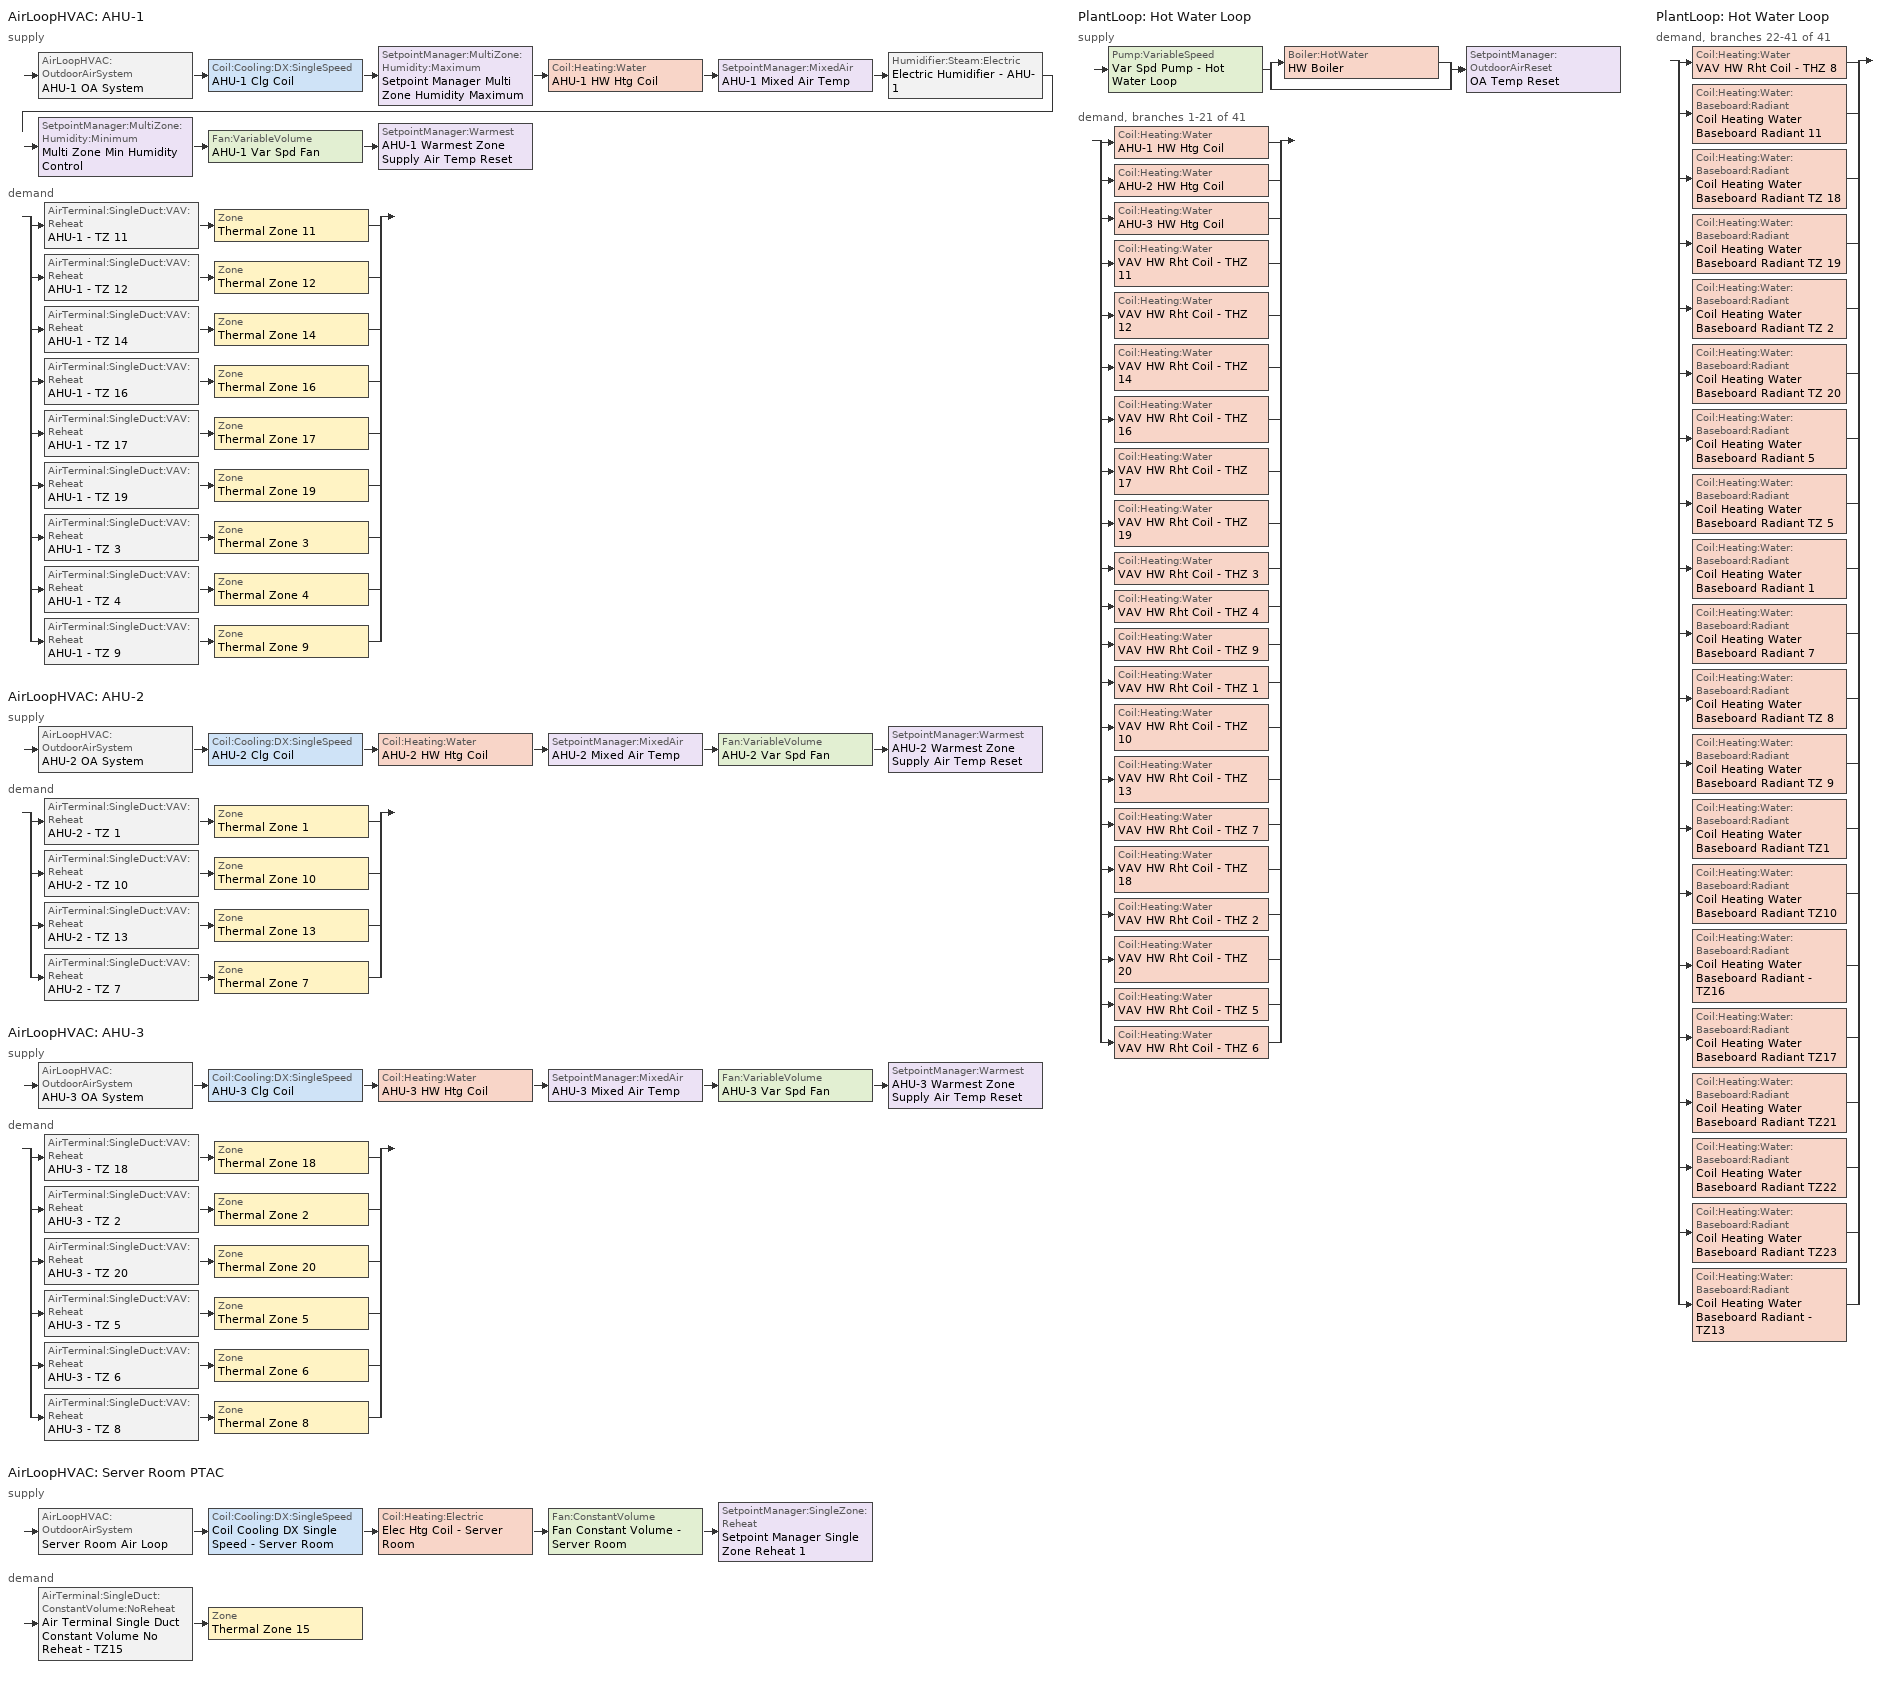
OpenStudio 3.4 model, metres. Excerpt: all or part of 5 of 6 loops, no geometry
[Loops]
AirLoopHVAC 'AHU-1'
 supply: AirLoopHVAC:OutdoorAirSystem 'AHU-1 OA System' > Coil:Cooling:DX:SingleSpeed 'AHU-1 Clg Coil' > SetpointManager:MultiZone:Humidity:Maximum 'Setpoint Manager Multi Zone Humidity Maximum' > Coil:Heating:Water 'AHU-1 HW Htg Coil' > SetpointManager:MixedAir 'AHU-1 Mixed Air Temp' > Humidifier:Steam:Electric 'Electric Humidifier - AHU-1' > SetpointManager:MultiZone:Humidity:Minimum 'Multi Zone Min Humidity Control' > Fan:VariableVolume 'AHU-1 Var Spd Fan' > SetpointManager:Warmest 'AHU-1 Warmest Zone Supply Air Temp Reset'
 demand: split
  | AirTerminal:SingleDuct:VAV:Reheat 'AHU-1 - TZ 11' > Zone 'Thermal Zone 11'
  | AirTerminal:SingleDuct:VAV:Reheat 'AHU-1 - TZ 12' > Zone 'Thermal Zone 12'
  | AirTerminal:SingleDuct:VAV:Reheat 'AHU-1 - TZ 14' > Zone 'Thermal Zone 14'
  | AirTerminal:SingleDuct:VAV:Reheat 'AHU-1 - TZ 16' > Zone 'Thermal Zone 16'
  | AirTerminal:SingleDuct:VAV:Reheat 'AHU-1 - TZ 17' > Zone 'Thermal Zone 17'
  | AirTerminal:SingleDuct:VAV:Reheat 'AHU-1 - TZ 19' > Zone 'Thermal Zone 19'
  | AirTerminal:SingleDuct:VAV:Reheat 'AHU-1 - TZ 3' > Zone 'Thermal Zone 3'
  | AirTerminal:SingleDuct:VAV:Reheat 'AHU-1 - TZ 4' > Zone 'Thermal Zone 4'
  | AirTerminal:SingleDuct:VAV:Reheat 'AHU-1 - TZ 9' > Zone 'Thermal Zone 9'
AirLoopHVAC 'AHU-2'
 supply: AirLoopHVAC:OutdoorAirSystem 'AHU-2 OA System' > Coil:Cooling:DX:SingleSpeed 'AHU-2 Clg Coil' > Coil:Heating:Water 'AHU-2 HW Htg Coil' > SetpointManager:MixedAir 'AHU-2 Mixed Air Temp' > Fan:VariableVolume 'AHU-2 Var Spd Fan' > SetpointManager:Warmest 'AHU-2 Warmest Zone Supply Air Temp Reset'
 demand: split
  | AirTerminal:SingleDuct:VAV:Reheat 'AHU-2 - TZ 1' > Zone 'Thermal Zone 1'
  | AirTerminal:SingleDuct:VAV:Reheat 'AHU-2 - TZ 10' > Zone 'Thermal Zone 10'
  | AirTerminal:SingleDuct:VAV:Reheat 'AHU-2 - TZ 13' > Zone 'Thermal Zone 13'
  | AirTerminal:SingleDuct:VAV:Reheat 'AHU-2 - TZ 7' > Zone 'Thermal Zone 7'
AirLoopHVAC 'AHU-3'
 supply: AirLoopHVAC:OutdoorAirSystem 'AHU-3 OA System' > Coil:Cooling:DX:SingleSpeed 'AHU-3 Clg Coil' > Coil:Heating:Water 'AHU-3 HW Htg Coil' > SetpointManager:MixedAir 'AHU-3 Mixed Air Temp' > Fan:VariableVolume 'AHU-3 Var Spd Fan' > SetpointManager:Warmest 'AHU-3 Warmest Zone Supply Air Temp Reset'
 demand: split
  | AirTerminal:SingleDuct:VAV:Reheat 'AHU-3 - TZ 18' > Zone 'Thermal Zone 18'
  | AirTerminal:SingleDuct:VAV:Reheat 'AHU-3 - TZ 2' > Zone 'Thermal Zone 2'
  | AirTerminal:SingleDuct:VAV:Reheat 'AHU-3 - TZ 20' > Zone 'Thermal Zone 20'
  | AirTerminal:SingleDuct:VAV:Reheat 'AHU-3 - TZ 5' > Zone 'Thermal Zone 5'
  | AirTerminal:SingleDuct:VAV:Reheat 'AHU-3 - TZ 6' > Zone 'Thermal Zone 6'
  | AirTerminal:SingleDuct:VAV:Reheat 'AHU-3 - TZ 8' > Zone 'Thermal Zone 8'
AirLoopHVAC 'Server Room PTAC'
 supply: AirLoopHVAC:OutdoorAirSystem 'Server Room Air Loop' > Coil:Cooling:DX:SingleSpeed 'Coil Cooling DX Single Speed - Server Room' > Coil:Heating:Electric 'Elec Htg Coil - Server Room' > Fan:ConstantVolume 'Fan Constant Volume - Server Room' > SetpointManager:SingleZone:Reheat 'Setpoint Manager Single Zone Reheat 1'
 demand: AirTerminal:SingleDuct:ConstantVolume:NoReheat 'Air Terminal Single Duct Constant Volume No Reheat - TZ15' > Zone 'Thermal Zone 15'
PlantLoop 'Hot Water Loop'
 supply: Pump:VariableSpeed 'Var Spd Pump - Hot Water Loop' > split
  | Boiler:HotWater 'HW Boiler'
  | bypass
  join > SetpointManager:OutdoorAirReset 'OA Temp Reset'
 demand, branches 1-21 of 41: split
  | Coil:Heating:Water 'AHU-1 HW Htg Coil'
  | Coil:Heating:Water 'AHU-2 HW Htg Coil'
  | Coil:Heating:Water 'AHU-3 HW Htg Coil'
  | Coil:Heating:Water 'VAV HW Rht Coil - THZ 11'
  | Coil:Heating:Water 'VAV HW Rht Coil - THZ  12'
  | Coil:Heating:Water 'VAV HW Rht Coil - THZ  14'
  | Coil:Heating:Water 'VAV HW Rht Coil - THZ  16'
  | Coil:Heating:Water 'VAV HW Rht Coil - THZ 17'
  | Coil:Heating:Water 'VAV HW Rht Coil - THZ 19'
  | Coil:Heating:Water 'VAV HW Rht Coil - THZ 3'
  | Coil:Heating:Water 'VAV HW Rht Coil - THZ 4'
  | Coil:Heating:Water 'VAV HW Rht Coil - THZ 9'
  | Coil:Heating:Water 'VAV HW Rht Coil - THZ 1'
  | Coil:Heating:Water 'VAV HW Rht Coil - THZ  10'
  | Coil:Heating:Water 'VAV HW Rht Coil - THZ 13'
  | Coil:Heating:Water 'VAV HW Rht Coil - THZ 7'
  | Coil:Heating:Water 'VAV HW Rht Coil - THZ 18'
  | Coil:Heating:Water 'VAV HW Rht Coil - THZ 2'
  | Coil:Heating:Water 'VAV HW Rht Coil - THZ 20'
  | Coil:Heating:Water 'VAV HW Rht Coil - THZ 5'
  | Coil:Heating:Water 'VAV HW Rht Coil - THZ 6'
PlantLoop 'Hot Water Loop'
 demand, branches 22-41 of 41: split
  | Coil:Heating:Water 'VAV HW Rht Coil - THZ 8'
  | Coil:Heating:Water:Baseboard:Radiant 'Coil Heating Water Baseboard Radiant 11'
  | Coil:Heating:Water:Baseboard:Radiant 'Coil Heating Water Baseboard Radiant TZ 18'
  | Coil:Heating:Water:Baseboard:Radiant 'Coil Heating Water Baseboard Radiant TZ 19'
  | Coil:Heating:Water:Baseboard:Radiant 'Coil Heating Water Baseboard Radiant TZ 2'
  | Coil:Heating:Water:Baseboard:Radiant 'Coil Heating Water Baseboard Radiant TZ 20'
  | Coil:Heating:Water:Baseboard:Radiant 'Coil Heating Water Baseboard Radiant 5'
  | Coil:Heating:Water:Baseboard:Radiant 'Coil Heating Water Baseboard Radiant TZ 5'
  | Coil:Heating:Water:Baseboard:Radiant 'Coil Heating Water Baseboard Radiant 1'
  | Coil:Heating:Water:Baseboard:Radiant 'Coil Heating Water Baseboard Radiant 7'
  | Coil:Heating:Water:Baseboard:Radiant 'Coil Heating Water Baseboard Radiant TZ 8'
  | Coil:Heating:Water:Baseboard:Radiant 'Coil Heating Water Baseboard Radiant TZ 9'
  | Coil:Heating:Water:Baseboard:Radiant 'Coil Heating Water Baseboard Radiant TZ1'
  | Coil:Heating:Water:Baseboard:Radiant 'Coil Heating Water Baseboard Radiant TZ10'
  | Coil:Heating:Water:Baseboard:Radiant 'Coil Heating Water Baseboard Radiant - TZ16'
  | Coil:Heating:Water:Baseboard:Radiant 'Coil Heating Water Baseboard Radiant TZ17'
  | Coil:Heating:Water:Baseboard:Radiant 'Coil Heating Water Baseboard Radiant TZ21'
  | Coil:Heating:Water:Baseboard:Radiant 'Coil Heating Water Baseboard Radiant TZ22'
  | Coil:Heating:Water:Baseboard:Radiant 'Coil Heating Water Baseboard Radiant TZ23'
  | Coil:Heating:Water:Baseboard:Radiant 'Coil Heating Water Baseboard Radiant - TZ13'
[SizingPeriod:DesignDay] Daily Dry-Bulb Temperature Range {deltaC}=6.5; Barometric Pressure {Pa}=100726; Wind Direction {deg}=250; Rain Indicator=No; Snow Indicator=No; Day of Month=21; Month=7; Day Type=SummerDesignDay; Daylight Saving Time Indicator=No; Dry-Bulb Temperature Range Modifier Type=DefaultMultipliers; Solar Model Indicator=ASHRAETau; ASHRAE Clear Sky Optical Depth for Beam Irradiance=0.353; ASHRAE Clear Sky Optical Depth for Diffuse Irradiance=2.455
Name | Maximum Dry-Bulb Temperature {C} | Wind Speed {m/s} | Humidity Condition Type | Wetbulb or DewPoint at Maximum Dry-Bulb {C}
6 - Cape Dorset Climate Ann Clg 2% Condns DP=>MDB | 10 | 4.3 | Dewpoint | 6.7
4 - Cape Dorset Climate July 2% Condns DB=>MCWB | 16.6 | 4.5 | Wetbulb | 11
[Sizing:Zone] Zone Cooling Design Supply Air Temperature {C}=14; Zone Heating Design Supply Air Temperature {C}=40; Zone Cooling Design Supply Air Humidity Ratio {kg-H2O/kg-air}=0.0085; Zone Heating Design Supply Air Humidity Ratio {kg-H2O/kg-air}=0.008; Cooling Design Air Flow Method=DesignDay; Heating Design Air Flow Method=DesignDay; Dedicated Outdoor Air Low Setpoint Temperature for Design {C}=autosize; Dedicated Outdoor Air High Setpoint Temperature for Design {C}=autosize
Name | Zone Cooling Design Supply Air Temperature Input Method | Zone Cooling Design Supply Air Temperature Difference {deltaC} | Zone Heating Design Supply Air Temperature Input Method | Zone Heating Design Supply Air Temperature Difference {deltaC} | Account for Dedicated Outdoor Air System | Dedicated Outdoor Air System Control Strategy | Zone Heating Sizing Factor | Zone Cooling Sizing Factor
Thermal Zone 1; Thermal Zone 2; Thermal Zone 5; Thermal Zone 6; Thermal Zone 7; Thermal Zone 8; Thermal Zone 10; Thermal Zone 13; Thermal Zone 20 | TemperatureDifference | 11 | TemperatureDifference | 21 | Yes | ColdSupplyAir
Thermal Zone 3; Thermal Zone 4; Thermal Zone 9; Thermal Zone 11; Thermal Zone 12; Thermal Zone 14; Thermal Zone 16; Thermal Zone 17; Thermal Zone 19 | TemperatureDifference | 11 | TemperatureDifference | 21 | Yes | ColdSupplyAir | 2.2 | 0
Thermal Zone 15 | TemperatureDifference | 11 | TemperatureDifference | 21 | Yes | ColdSupplyAir |  | 0
Thermal Zone 18 | TemperatureDifference | 11 | SupplyAirTemperature | 21 | Yes | ColdSupplyAir
Thermal Zone 21; Thermal Zone 22; Thermal Zone 23 | SupplyAirTemperature | 11.11 | SupplyAirTemperature | 11.11 | No | NeutralSupplyAir
[Zone equipment]
Thermal Zone 1: AHU-2 - TZ 1, Zone HVAC Baseboard Rad Conv Water - TZ 1
Thermal Zone 2: AHU-3 - TZ 2, Zone HVAC Baseboard Rad Conv Water TZ 2
Thermal Zone 3: AHU-1 - TZ 3, Zone HVAC Baseboard Rad Conv Water TZ 3
Thermal Zone 4: AHU-1 - TZ 4
Thermal Zone 5: AHU-3 - TZ 5, Zone HVAC Baseboard Rad Conv Water TZ 5
Thermal Zone 6: AHU-3 - TZ 6, Zone HVAC Baseboard Rad Conv Water TZ 6
Thermal Zone 7: AHU-2 - TZ 7, Zone HVAC Baseboard Rad Conv Water TZ 7
Thermal Zone 8: AHU-3 - TZ 8, Zone HVAC Baseboard Rad Conv Water TZ 8
Thermal Zone 9: AHU-1 - TZ 9, Zone HVAC Baseboard Rad Conv Water TZ 9
Thermal Zone 10: AHU-2 - TZ 10, Zone HVAC Baseboard Rad Conv Water TZ10
Thermal Zone 11: AHU-1 - TZ 11, Zone HVAC Baseboard Rad Conv TZ 11
Thermal Zone 12: AHU-1 - TZ 12
Thermal Zone 13: AHU-2 - TZ 13, Zone HVAC Baseboard Rad Conv Water - TZ13
Thermal Zone 14: AHU-1 - TZ 14
Thermal Zone 15: Air Terminal Single Duct Constant Volume No Reheat - TZ15
Thermal Zone 16: AHU-1 - TZ 16, Zone HVAC Baseboard Rad Conv Water - TZ16
Thermal Zone 17: AHU-1 - TZ 17, Zone HVAC Baseboard Rad Conv Water TZ17
Thermal Zone 18: AHU-3 - TZ 18, Zone HVAC Baseboard Rad Conv Water TZ 18
Thermal Zone 19: AHU-1 - TZ 19, Zone HVAC Baseboard Rad Conv Water TZ 19
Thermal Zone 20: AHU-3 - TZ 20, Zone HVAC Baseboard Rad Conv Water TZ 20
Thermal Zone 21: Zone HVAC Baseboard Rad Conv Water TZ21
Thermal Zone 22: Zone HVAC Baseboard Rad Conv Water TZ22
Thermal Zone 23: Zone HVAC Baseboard Rad Conv Water TZ23
[AirLoopHVAC] Design Supply Air Flow Rate {m3/s}=autosize; Design Return Air Flow Fraction of Supply Air Flow=1
Name | Availability Schedule
AHU-1 | 4 - NECB H SWH
AHU-2; Server Room PTAC | 5 - NECB H Fans
AHU-3 | 6 - NECB A-B-C Blended
[Sizing:System] Type of Load to Size On=Total; Preheat Design Temperature {C}=7; Preheat Design Humidity Ratio {kg-H2O/kg-Air}=0.008; Precool Design Temperature {C}=12.8; Precool Design Humidity Ratio {kg-H2O/kg-Air}=0.008; Central Cooling Design Supply Air Temperature {C}=12.8; Central Cooling Design Supply Air Humidity Ratio {kg-H2O/kg-Air}=0.0085; Zone Maximum Outdoor Air Fraction=1; Cooling Supply Air Flow Rate Per Floor Area {m3/s-m2}=0.00996765; Cooling Fraction of Autosized Cooling Supply Air Flow Rate=1; Cooling Supply Air Flow Rate Per Unit Cooling Capacity {m3/s-W}=3.94755e-05; Heating Supply Air Flow Rate Per Floor Area {m3/s-m2}=0.00996765; Heating Fraction of Autosized Heating Supply Air Flow Rate=1; Heating Fraction of Autosized Cooling Supply Air Flow Rate=1; Heating Supply Air Flow Rate Per Unit Heating Capacity {m3/s-W}=3.15882e-05; Cooling Design Capacity Method=CoolingDesignCapacity; Cooling Design Capacity Per Floor Area {W/m2}=234.7; Fraction of Autosized Cooling Design Capacity=1; Heating Design Capacity Method=HeatingDesignCapacity; Heating Design Capacity {W}=autosize; Heating Design Capacity Per Floor Area {W/m2}=157; Fraction of Autosized Heating Design Capacity=1; Occupant Diversity=autosize
Name | Central Heating Maximum System Air Flow Ratio | Central Heating Design Supply Air Temperature {C} | 100% Outdoor Air in Cooling | 100% Outdoor Air in Heating | Cooling Design Capacity {W} | Central Cooling Capacity Control Method | Design Outdoor Air Flow Rate {m3/s} | Sizing Option | Central Heating Design Supply Air Humidity Ratio {kg-H2O/kg-Air} | Cooling Design Air Flow Method | Cooling Design Air Flow Rate {m3/s} | Heating Design Air Flow Method | Heating Design Air Flow Rate {m3/s} | System Outdoor Air Method
AHU-1; AHU-2; AHU-3 | Autosize | 16.7 | No | No | autosize | Bypass
Server Room PTAC | 1 | 40 | Yes | Yes | 5000 | OnOff | Autosize | NonCoincident | 0.008 | DesignDay | 0 | DesignDay | 0 | ZoneSum
[AirTerminal:SingleDuct:VAV:Reheat] Availability Schedule=Always On Discrete hvac_library; Maximum Air Flow Rate {m3/s}=Autosize; Zone Minimum Air Flow Input Method=Constant; Constant Minimum Air Flow Fraction=1; Fixed Minimum Air Flow Rate {m3/s}=Autosize; Maximum Hot Water or Steam Flow Rate {m3/s}=Autosize; Minimum Hot Water or Steam Flow Rate {m3/s}=0; Convergence Tolerance=0.001; Damper Heating Action=Reverse; Maximum Flow per Zone Floor Area During Reheat {m3/s-m2}=AutoSize; Maximum Flow Fraction During Reheat=AutoSize; Maximum Reheat Air Temperature {C}=35; Control For Outdoor Air=No
Name | Reheat Coil
AHU-1 - TZ 11 | VAV HW Rht Coil - THZ 11
AHU-2 - TZ 1 | VAV HW Rht Coil - THZ 1
AHU-1 - TZ 12 | VAV HW Rht Coil - THZ  12
AHU-1 - TZ 14 | VAV HW Rht Coil - THZ  14
AHU-1 - TZ 16 | VAV HW Rht Coil - THZ  16
AHU-1 - TZ 17 | VAV HW Rht Coil - THZ 17
AHU-1 - TZ 19 | VAV HW Rht Coil - THZ 19
AHU-1 - TZ 3 | VAV HW Rht Coil - THZ 3
AHU-1 - TZ 4 | VAV HW Rht Coil - THZ 4
AHU-1 - TZ 9 | VAV HW Rht Coil - THZ 9
AHU-2 - TZ 10 | VAV HW Rht Coil - THZ  10
AHU-2 - TZ 13 | VAV HW Rht Coil - THZ 13
AHU-2 - TZ 7 | VAV HW Rht Coil - THZ 7
AHU-3 - TZ 18 | VAV HW Rht Coil - THZ 18
AHU-3 - TZ 2 | VAV HW Rht Coil - THZ 2
AHU-3 - TZ 20 | VAV HW Rht Coil - THZ 20
AHU-3 - TZ 5 | VAV HW Rht Coil - THZ 5
AHU-3 - TZ 6 | VAV HW Rht Coil - THZ 6
AHU-3 - TZ 8 | VAV HW Rht Coil - THZ 8
[Coil:Heating:Water] Availability Schedule=Always On; Performance Input Method=NominalCapacity
VAV HW Rht Coil - THZ 11; AHU-1 HW Htg Coil; AHU-2 HW Htg Coil; VAV HW Rht Coil - THZ 1; VAV HW Rht Coil - THZ  12; VAV HW Rht Coil - THZ  14; VAV HW Rht Coil - THZ  16; VAV HW Rht Coil - THZ 17; VAV HW Rht Coil - THZ 19; VAV HW Rht Coil - THZ 3; VAV HW Rht Coil - THZ 4; VAV HW Rht Coil - THZ 9; VAV HW Rht Coil - THZ  10; VAV HW Rht Coil - THZ 13; VAV HW Rht Coil - THZ 7; AHU-3 HW Htg Coil; VAV HW Rht Coil - THZ 18; VAV HW Rht Coil - THZ 2; VAV HW Rht Coil - THZ 20; VAV HW Rht Coil - THZ 5; VAV HW Rht Coil - THZ 6; VAV HW Rht Coil - THZ 8
[AirLoopHVAC:OutdoorAirSystem]
Name | Controller
AHU-1 OA System | AHU-1 Outdoor Air Controller
AHU-2 OA System | AHU-2 Outdoor Air Controller
AHU-3 OA System | AHU-3 Outdoor Air Controller
Server Room Air Loop | Controller Outdoor Air - Server Room
[Controller:OutdoorAir] Minimum Outdoor Air Flow Rate {m3/s}=Autosize; Maximum Outdoor Air Flow Rate {m3/s}=Autosize; Economizer Control Action Type=ModulateFlow; Economizer Maximum Limit Dry-Bulb Temperature {C}=28; Economizer Minimum Limit Dry-Bulb Temperature {C}=-100; Lockout Type=NoLockout; High Humidity Control=No
Name | Economizer Control Type | Economizer Maximum Limit Enthalpy {J/kg} | Minimum Limit Type | Controller Mechanical Ventilation | Heat Recovery Bypass Control Type
AHU-1 Outdoor Air Controller | DifferentialEnthalpy | 0 | FixedMinimum | Controller Mechanical Ventilation 1 | BypassWhenOAFlowGreaterThanMinimum
AHU-2 Outdoor Air Controller | DifferentialEnthalpy | 0 | FixedMinimum | Controller Mechanical Ventilation 2 | BypassWhenOAFlowGreaterThanMinimum
AHU-3 Outdoor Air Controller | DifferentialEnthalpy | 0 | FixedMinimum | Controller Mechanical Ventilation 3 | BypassWhenOAFlowGreaterThanMinimum
Controller Outdoor Air - Server Room | NoEconomizer | 64000 | ProportionalMinimum | Controller Mechanical Ventilation 5 | BypassWhenWithinEconomizerLimits
[Controller:MechanicalVentilation]
Name | Availability Schedule | System Outdoor Air Method
Controller Mechanical Ventilation 1; Controller Mechanical Ventilation 2; Controller Mechanical Ventilation 3 | Always On Discrete hvac_library | ZoneSum
Controller Mechanical Ventilation 5 | Always On Discrete
[Coil:Cooling:DX:SingleSpeed] Rated Total Cooling Capacity {W}=Autosize; Rated Evaporator Fan Power Per Volume Flow Rate {W/(m3/s)}=773.3; Condenser Type=AirCooled; Evaporative Condenser Effectiveness=0; Evaporative Condenser Air Flow Rate {m3/s}=Autosize; Evaporative Condenser Pump Rated Power Consumption {W}=Autosize; Crankcase Heater Capacity {W}=0; Maximum Outdoor Dry-Bulb Temperature for Crankcase Heater Operation {C}=0; Basin Heater Capacity {W/K}=0; Basin Heater Setpoint Temperature {C}=10
Name | Availability Schedule | Rated Sensible Heat Ratio | Rated COP {W/W} | Rated Air Flow Rate {m3/s} | Total Cooling Capacity Function of Temperature Curve | Total Cooling Capacity Function of Flow Fraction Curve | Energy Input Ratio Function of Temperature Curve | Energy Input Ratio Function of Flow Fraction Curve | Part Load Fraction Correlation Curve | Minimum Outdoor Dry-Bulb Temperature for Compressor Operation {C}
AHU-1 Clg Coil; AHU-2 Clg Coil; AHU-3 Clg Coil | Always On Discrete hvac_library | Autosize | 3 | Autosize | OS:Curve:Biquadratic 1 | OS:Curve:Quadratic 1 | OS:Curve:Biquadratic 2 | OS:Curve:Quadratic 2 | OS:Curve:Quadratic 3 | -25
Coil Cooling DX Single Speed - Server Room | Always On Discrete | autosize | 2.9 | autosize | Curve Biquadratic 1 | Curve Quadratic 1 | Curve Biquadratic 2 | Curve Quadratic 2 | Curve Quadratic 3 | -40
[Fan:VariableVolume] Availability Schedule=Always On Discrete hvac_library; Fan Efficiency=0.7; Fan Power Minimum Flow Rate Input Method=Fraction; Fan Power Minimum Flow Fraction=0.25; Fan Power Minimum Air Flow Rate {m3/s}=0; Motor Efficiency=0.93; Fan Power Coefficient 1=0.0407599; Fan Power Coefficient 2=0.088045; Fan Power Coefficient 3=-0.0729261; Fan Power Coefficient 4=0.94374; Fan Power Coefficient 5=0
Name | Pressure Rise {Pa} | Maximum Flow Rate {m3/s} | Motor In Airstream Fraction
AHU-1 Var Spd Fan | 1368 | 3.051 | 0.63
AHU-2 Var Spd Fan | 967 | 1.875 | 0.58
AHU-3 Var Spd Fan | 1017 | 1.79 | 0.57
[SetpointManager:MixedAir] Control Variable=Temperature
AHU-1 Mixed Air Temp; AHU-2 Mixed Air Temp; AHU-3 Mixed Air Temp
[SetpointManager:Warmest] Control Variable=Temperature; Minimum Setpoint Temperature {C}=12.7; Maximum Setpoint Temperature {C}=24; Strategy=MaximumTemperature
AHU-1 Warmest Zone Supply Air Temp Reset; AHU-2 Warmest Zone Supply Air Temp Reset; AHU-3 Warmest Zone Supply Air Temp Reset
[AvailabilityManager:NightCycle] Control Type=CycleOnAny
Name | Applicability Schedule | Thermostat Tolerance {deltaC} | Cycling Run Time {s} | Cycling Run Time Control Type
Availability Manager Night Cycle 1 | Always On Discrete | 1 | 3600
AHU-1 AVM Night Cycle; AHU-2 AVM Night Cycle; AHU-3 AVM Night Cycle | Always On | 0.2 | 500 | Thermostat
[Fan:ConstantVolume]
Fan Constant Volume - Server Room: Availability Schedule=Always On Discrete; Pressure Rise {Pa}=500; Maximum Flow Rate {m3/s}=AutoSize
[SetpointManager:SingleZone:Reheat]
Setpoint Manager Single Zone Reheat 1: Minimum Supply Air Temperature {C}=-99; Maximum Supply Air Temperature {C}=99; Control Zone=Thermal Zone 15
[AirTerminal:SingleDuct:ConstantVolume:NoReheat]
Air Terminal Single Duct Constant Volume No Reheat - TZ15: Availability Schedule=Always On Discrete; Maximum Air Flow Rate {m3/s}=AutoSize
[Coil:Heating:Electric]
Elec Htg Coil - Server Room: Availability Schedule=Always On
[PlantLoop]
Hot Water Loop: Fluid Type=Water; Glycol Concentration=0; Maximum Loop Temperature {C}=100; Plant Loop Volume {m3}=Autocalculate; Load Distribution Scheme=Optimal
[Sizing:Plant]
Hot Water Loop: Loop Type=Heating; Design Loop Exit Temperature {C}=82; Loop Design Temperature Difference {deltaC}=11; Sizing Option=NonCoincident; Zone Timesteps in Averaging Window=1; Coincident Sizing Factor Mode=None
[Pump:VariableSpeed]
Var Spd Pump - Hot Water Loop: Rated Pump Head {Pa}=114757; Coefficient 1 of the Part Load Performance Curve=0.0266; Coefficient 2 of the Part Load Performance Curve=-0.008; Coefficient 3 of the Part Load Performance Curve=0.0107; Skin Loss Radiative Fraction=0.5; Design Power Sizing Method=PowerPerFlowPerPressure; Design Electric Power per Unit Flow Rate {W/(m3/s)}=348701.1; Design Shaft Power per Unit Flow Rate per Unit Head {W-s/m3-Pa}=1.28205; Design Minimum Flow Rate Fraction=0
[Boiler:HotWater]
HW Boiler: Fuel Type=FuelOilNo2; Nominal Thermal Efficiency=0.87; Efficiency Curve Temperature Evaluation Variable=LeavingBoiler; Normalized Boiler Efficiency Curve=Boiler Efficiency; Water Outlet Upper Temperature Limit {C}=99; Boiler Flow Mode=LeavingSetpointModulated; Parasitic Electric Load {W}=592; Sizing Factor=1
[SetpointManager:OutdoorAirReset]
OA Temp Reset: Control Variable=Temperature; Setpoint at Outdoor Low Temperature {C}=82; Outdoor Low Temperature {C}=-16; Setpoint at Outdoor High Temperature {C}=60; Outdoor High Temperature {C}=0; Schedule=8 - Hot Water Temperature
[Controller:WaterCoil] Action=Normal
Name | Water Coil
Controller Water Coil 1 | AHU-1 HW Htg Coil
Controller Water Coil 2 | AHU-2 HW Htg Coil
Controller Water Coil 3 | AHU-3 HW Htg Coil
[WaterUse:Equipment]
Water Fixture: Water Use Equipment Definition=Water Fixture Definition
[WaterUse:Equipment:Definition]
Water Fixture Definition: Peak Flow Rate {m3/s}=6.31e-05; Target Temperature Schedule=WaterUse Schedule 120F; Sensible Fraction Schedule=WaterUse Sensible Fraction Schedule 20p; Latent Fraction Schedule=WaterUse Latent Fraction Schedule 5p
[ZoneHVAC:Baseboard:RadiantConvective:Water] Fraction Radiant=0.3; Fraction of Radiant Energy Incident on People=0.3
Name | Availability Schedule | Heating Coil
Zone HVAC Baseboard Rad Conv Water TZ 18 | Always On | Coil Heating Water Baseboard Radiant TZ 18
Zone HVAC Baseboard Rad Conv Water TZ 6 | Always On | Coil Heating Water Baseboard Radiant 1
Zone HVAC Baseboard Rad Conv Water TZ 19 | Always On | Coil Heating Water Baseboard Radiant TZ 19
Zone HVAC Baseboard Rad Conv Water TZ 20 | Always On | Coil Heating Water Baseboard Radiant TZ 20
Zone HVAC Baseboard Rad Conv Water TZ 9 | Always On | Coil Heating Water Baseboard Radiant TZ 9
Zone HVAC Baseboard Rad Conv Water TZ 3 | Always On | Coil Heating Water Baseboard Radiant 5
Zone HVAC Baseboard Rad Conv Water TZ 8 | Always On | Coil Heating Water Baseboard Radiant TZ 8
Zone HVAC Baseboard Rad Conv Water TZ 7 | Always On | Coil Heating Water Baseboard Radiant 7
Zone HVAC Baseboard Rad Conv Water TZ 5 | Always On | Coil Heating Water Baseboard Radiant TZ 5
Zone HVAC Baseboard Rad Conv Water TZ 2 | Always On | Coil Heating Water Baseboard Radiant TZ 2
Zone HVAC Baseboard Rad Conv TZ 11 | Always On | Coil Heating Water Baseboard Radiant 11
Zone HVAC Baseboard Rad Conv Water - TZ 1 | Always On | Coil Heating Water Baseboard Radiant TZ1
Zone HVAC Baseboard Rad Conv Water TZ10 | Always On | Coil Heating Water Baseboard Radiant TZ10
Zone HVAC Baseboard Rad Conv Water - TZ16 | Always On | Coil Heating Water Baseboard Radiant - TZ16
Zone HVAC Baseboard Rad Conv Water TZ17 | Always On | Coil Heating Water Baseboard Radiant TZ17
Zone HVAC Baseboard Rad Conv Water TZ21 | Always On | Coil Heating Water Baseboard Radiant TZ21
Zone HVAC Baseboard Rad Conv Water TZ22 | Always On | Coil Heating Water Baseboard Radiant TZ22
Zone HVAC Baseboard Rad Conv Water TZ23 | Always On | Coil Heating Water Baseboard Radiant TZ23
Zone HVAC Baseboard Rad Conv Water - TZ13 | Always On Discrete hvac_library | Coil Heating Water Baseboard Radiant - TZ13
[Coil:Heating:Water:Baseboard:Radiant] Rated Average Water Temperature {C}=87.78; Rated Water Mass Flow Rate {kg/s}=0.063; Heating Design Capacity Method=HeatingDesignCapacity; Heating Design Capacity {W}=autosize; Heating Design Capacity Per Floor Area {W/m2}=0; Fraction of Autosized Heating Design Capacity=1; Maximum Water Flow Rate {m3/s}=autosize; Convergence Tolerance=0.001
Coil Heating Water Baseboard Radiant TZ 18; Coil Heating Water Baseboard Radiant 1; Coil Heating Water Baseboard Radiant TZ 19; Coil Heating Water Baseboard Radiant TZ 20; Coil Heating Water Baseboard Radiant TZ 9; Coil Heating Water Baseboard Radiant 5; Coil Heating Water Baseboard Radiant TZ 8; Coil Heating Water Baseboard Radiant 7; Coil Heating Water Baseboard Radiant TZ 5; Coil Heating Water Baseboard Radiant TZ 2; Coil Heating Water Baseboard Radiant 11; Coil Heating Water Baseboard Radiant TZ1; Coil Heating Water Baseboard Radiant TZ10; Coil Heating Water Baseboard Radiant - TZ16; Coil Heating Water Baseboard Radiant TZ17; Coil Heating Water Baseboard Radiant TZ21; Coil Heating Water Baseboard Radiant TZ22; Coil Heating Water Baseboard Radiant TZ23; Coil Heating Water Baseboard Radiant - TZ13
[Humidifier:Steam:Electric]
Electric Humidifier - AHU-1: Rated Capacity {m3/s}=Autosize; Rated Power {W}=Autosize
[SetpointManager:MultiZone:Humidity:Minimum]
Multi Zone Min Humidity Control: Minimum Setpoint Humidity Ratio {kgWater/kgDryAir}=0.0055; Maximum Setpoint Humidity Ratio {kgWater/kgDryAir}=0.0055; Control Variable=MinimumHumidityRatio
[SetpointManager:MultiZone:Humidity:Maximum]
Setpoint Manager Multi Zone Humidity Maximum: Control Variable=MaximumHumidityRatio; Minimum Setpoint Humidity Ratio {kgWater/kgDryAir}=0.008; Maximum Setpoint Humidity Ratio {kgWater/kgDryAir}=0.008
[Schedule:Constant] Value=1
Always On Discrete; Always On Discrete hvac_library
[Schedule:Ruleset]
Name | Default Day Schedule
Always On | Always On Default
4 - NECB H SWH | Schedule Day 6
5 - NECB H Fans | Schedule Day 7
6 - NECB A-B-C Blended | Schedule Day 9
8 - Hot Water Temperature | Hot_Water_Temperature_Default
WaterUse Schedule 120F | WaterUse Schedule 120F Day
WaterUse Sensible Fraction Schedule 20p | WaterUse Sensible Fraction Schedule 20p Day
WaterUse Latent Fraction Schedule 5p | WaterUse Latent Fraction Schedule 5p Day
[Schedule:Day]
Always On Default; Schedule Day 7; NECB H Fans - Sun; NECB H Fans - Sat; NECB H Fans - Mon-Fri; Schedule Day 9: 24, 0, 1
Schedule Day 6: 24, 0, 0.3
NECB H SWH - Mon-Fri; NECB H SWH - Sat; NECB H SWH - Sun: 24, 0, 0.9
NECB A-B-C Blended Fans - Mon-Fri: 6, 0, 0, 24, 0, 1
NECB A-B-C Blended Fans - Sat: 7, 0, 0, 24, 0, 1
NECB A-B-C Blended Fans - Sun: 9, 0, 0, 23, 0, 1, 24, 0, 0
Hot_Water_Temperature_Default: 24, 0, 60
WaterUse Schedule 120F Day: 24, 0, 48.8889
WaterUse Sensible Fraction Schedule 20p Day: 24, 0, 0.2
WaterUse Latent Fraction Schedule 5p Day: 24, 0, 0.05
[Schedule:Rule]
Name | Schedule Ruleset | Rule Order | Day Schedule | Apply Monday | Apply Tuesday | Apply Wednesday | Apply Thursday | Apply Friday | Apply Sunday | Apply Saturday
Schedule Rule 146 | 4 - NECB H SWH | 0 | NECB H SWH - Mon-Fri | Yes | Yes | Yes | Yes | Yes
Schedule Rule 147 | 4 - NECB H SWH | 1 | NECB H SWH - Sat |  |  |  |  |  | No | Yes
Schedule Rule 148 | 4 - NECB H SWH | 2 | NECB H SWH - Sun |  |  |  |  |  | Yes | No
Schedule Rule 149 | 5 - NECB H Fans | 2 | NECB H Fans - Sun |  |  |  |  |  | Yes
Schedule Rule 150 | 5 - NECB H Fans | 1 | NECB H Fans - Sat |  |  |  |  |  |  | Yes
Schedule Rule 151 | 5 - NECB H Fans | 0 | NECB H Fans - Mon-Fri | Yes | Yes | Yes | Yes | Yes
Schedule Rule 155 | 6 - NECB A-B-C Blended | 0 | NECB A-B-C Blended Fans - Mon-Fri | Yes | Yes | Yes | Yes | Yes
Schedule Rule 156 | 6 - NECB A-B-C Blended | 1 | NECB A-B-C Blended Fans - Sat |  |  |  |  |  |  | Yes
Schedule Rule 157 | 6 - NECB A-B-C Blended | 2 | NECB A-B-C Blended Fans - Sun |  |  |  |  |  | Yes
[Curve:Biquadratic]
Name | Coefficient1 Constant | Coefficient2 x | Coefficient3 x**2 | Coefficient4 y | Coefficient5 y**2 | Coefficient6 x*y | Minimum Value of x {BasedOnField A2} | Maximum Value of x {BasedOnField A2} | Minimum Value of y {BasedOnField A3} | Maximum Value of y {BasedOnField A3} | Minimum Value of x | Maximum Value of x | Minimum Value of y | Maximum Value of y
OS:Curve:Biquadratic 1 | 0.42415 | 0.04426 | -0.00042 | 0.00333 | -8e-05 | -0.00021 | 17 | 22 | 13 | 46
OS:Curve:Biquadratic 2 | 1.23649 | -0.02431 | 0.00057 | -0.01434 | 0.00063 | -0.00038 | 17 | 22 | 13 | 46
Curve Biquadratic 1 | 0.942588 | 0.00954335 | 0.00068377 | -0.0110427 | 5.249e-06 | -9.72e-06 |  |  |  |  | 17 | 22 | 13 | 46
Curve Biquadratic 2 | 0.342414 | 0.034885 | -0.0006237 | 0.00497722 | 0.000437951 | -0.000728028 |  |  |  |  | 17 | 22 | 13 | 46
Boiler Efficiency | 1 | 0 | 0 | 0 | 0 | 0 |  |  |  |  | 0 | 1 | 0 | 1
[Curve:Quadratic]
Name | Coefficient1 Constant | Coefficient2 x | Coefficient3 x**2 | Minimum Value of x {BasedOnField A2} | Maximum Value of x {BasedOnField A2} | Minimum Value of x | Maximum Value of x
OS:Curve:Quadratic 1 | 0.77136 | 0.34053 | -0.11088 | 0.75918 | 1.13877
OS:Curve:Quadratic 2 | 1.2055 | -0.32953 | 0.12308 | 0.75918 | 1.13877
OS:Curve:Quadratic 3 | 0.771 | 0.229 | 0 | 0 | 1
Curve Quadratic 1 | 0.8 | 0.2 | 0 |  |  | 0.5 | 1.5
Curve Quadratic 2 | 1.1552 | -0.1808 | 0.0256 |  |  | 0.5 | 1.5
Curve Quadratic 3 | 0.85 | 0.15 | 0 |  |  | 0 | 1
